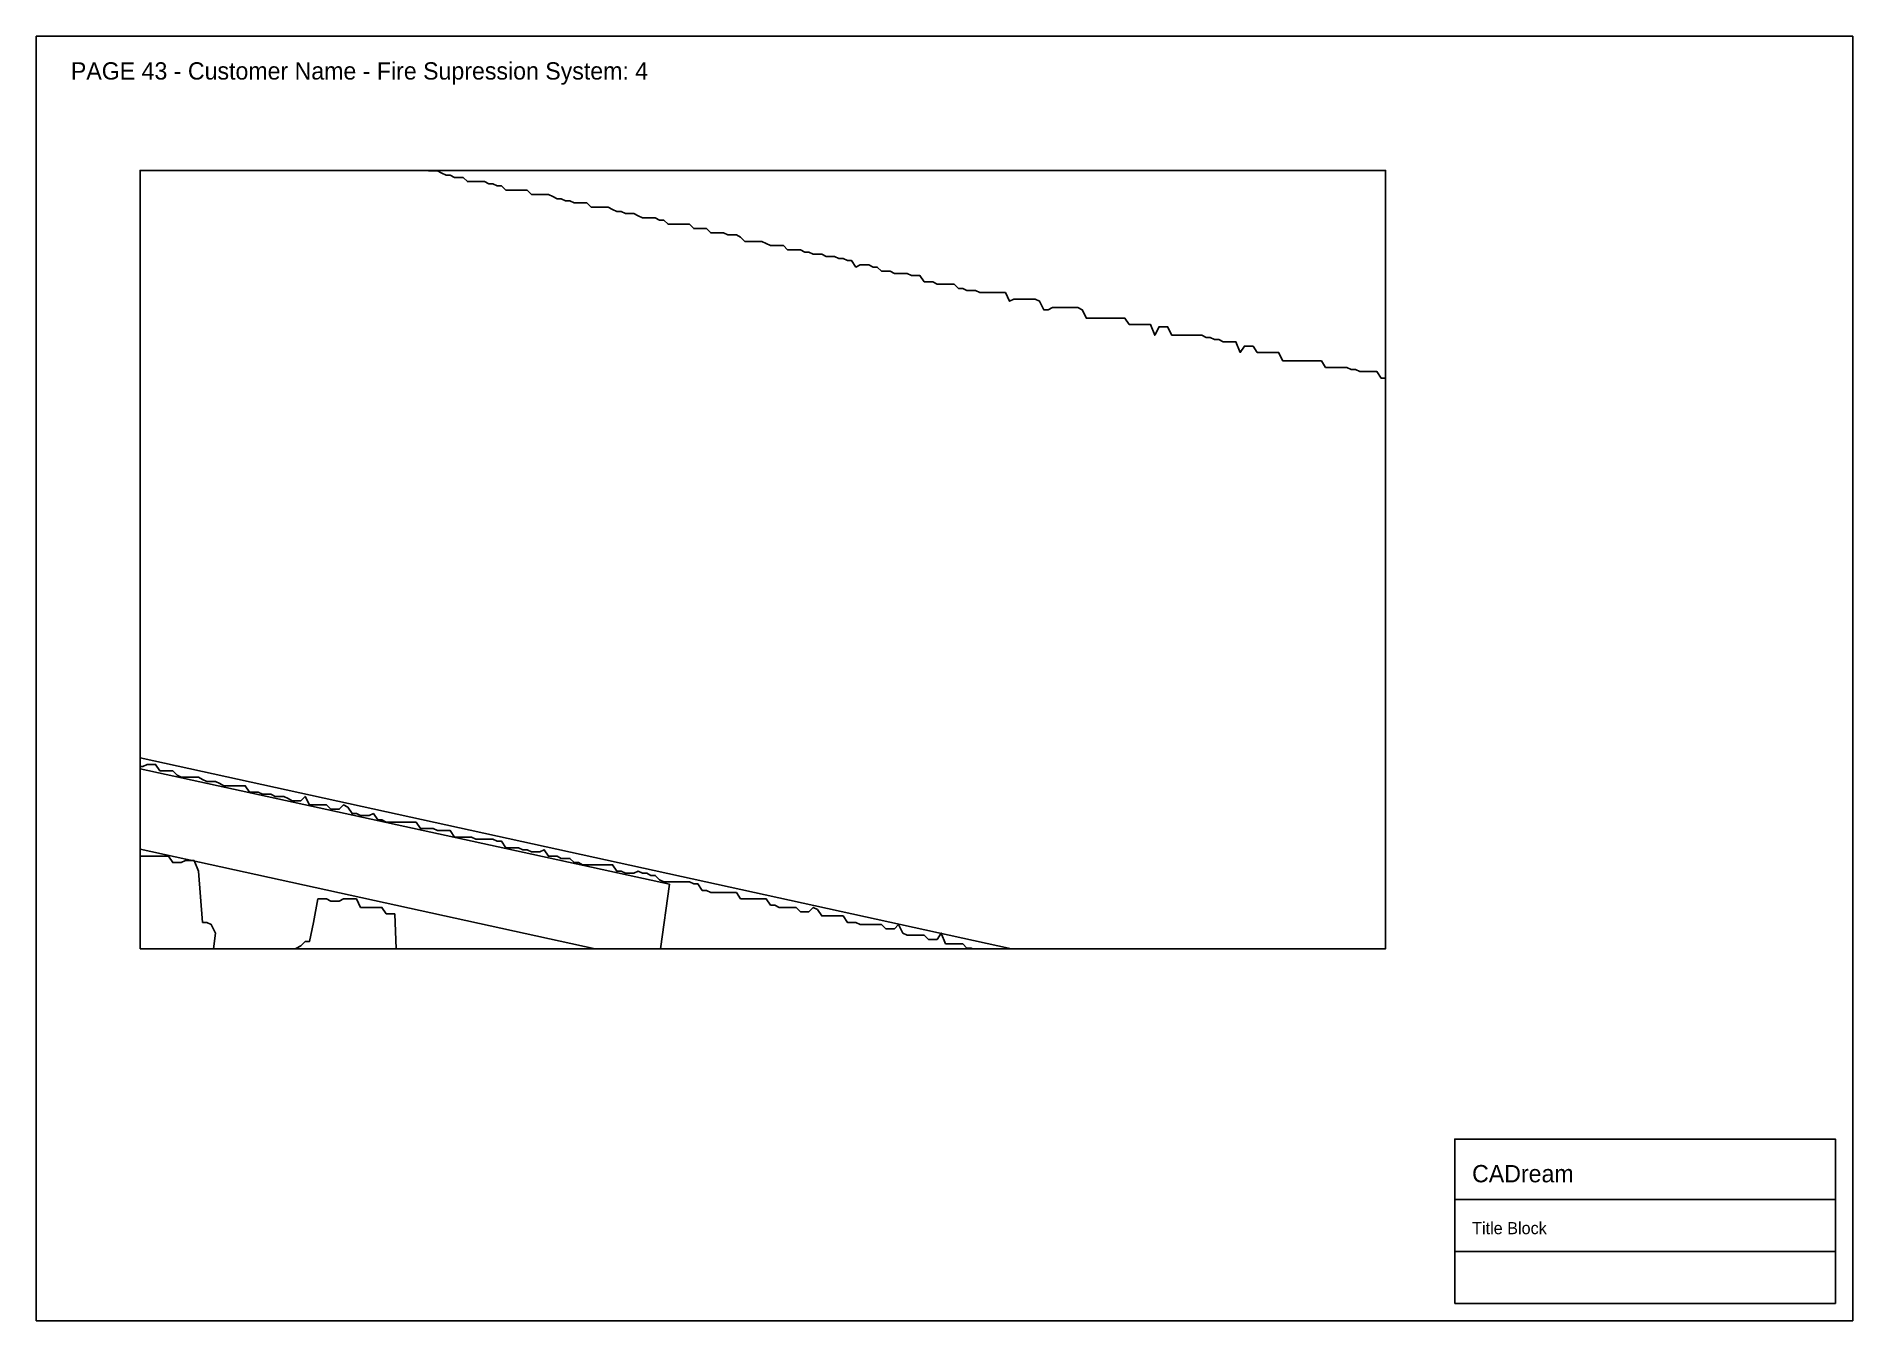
# Paper-space layout 'Layout1' of a CAD drawing. Header units: metres, sheet in millimetres. Extents: x 0 to 420, y 0 to 297.
# The model-space entities are those that its viewports show. They can reach past a viewport. Long polylines and large blocks are cut down to what shows.
import ezdxf

# ---------------------------------------------------------------- set-up
doc = ezdxf.new("R2010")
doc.units = ezdxf.units.M
for name, color, linetype in [('Obstacle', 7, 'ByLayer'), ('Parapet Wall', 7, 'Continuous'), ('SHEET_BORDER', 8, 'Continuous'), ('SHEET_TEXT', 5, 'Continuous'), ('SHEET_TITLEBLOCK', 7, 'Continuous'), ('SHEET_VIEWPORT_FRAME', 6, 'Continuous'), ('Unit Area Outer Contour', 7, 'ByLayer')]:
    doc.layers.add(name, color=color, linetype=linetype)

# ---------------------------------------------------------------- blocks, each defined once
blk = doc.blocks.new('CADREAM_TITLEBLOCK_V1')
at = {"layer": 'SHEET_TITLEBLOCK'}
for p, q in [((0, 24), (88, 24)), ((0, 12), (88, 12))]:
    blk.add_line(p, q, dxfattribs=at)
blk.add_lwpolyline([(0, 0), (88, 0), (88, 38), (0, 38)], close=True, dxfattribs=at)
for s, height, p in [('CADream', 4, (4, 28)), ('Title Block', 2.8, (4, 16))]:
    blk.add_text(s, height=height, dxfattribs=at).set_placement(p)
blk = doc.blocks.new('*U0')
at = {"layer": 'Parapet Wall', "color": 2}
blk.add_polyline3d([(-43274, -47535, 95840), (10992, -59431, 95840), (13942, -45973, 95840), (-40323, -34077, 95840)], close=True, dxfattribs=at)
at = {"layer": 'Unit Area Outer Contour', "color": 2}
blk.add_polyline3d([(-43274, -47535, 46300), (10992, -59431, 46300), (13942, -45973, 46300), (-40323, -34077, 46300)], close=True, dxfattribs=at)
at = {"flags": 1}
for tag in ['unit_id', 'unit_name', 'is_enable_parapet', 'parapet_height', 'ground_elevation']:
    blk.add_attdef(tag, (0, 0), '', height=2.5, dxfattribs=at)
blk = doc.blocks.new('*U7')
at = {"layer": 'Obstacle', "color": 1}
blk.add_polyline3d([(-33203, -37794, 48739), (3341, -45786, 48739), (3542, -45511, 48739), (3754, -43986, 48739), (-32764, -36012, 48739)], close=True, dxfattribs=at)
at = {"flags": 1}
for tag in ['height', 'shape']:
    blk.add_attdef(tag, (0, 0), '', height=2.5, dxfattribs=at)
blk = doc.blocks.new('*U13')
at = {"layer": 'Obstacle', "color": 1}
blk.add_polyline3d([(-9877, -45328, 48638), (-9777, -44478, 48638), (-9677, -44478, 48638), (-9577, -44378, 48638), (-9477, -44378, 48638), (-9377, -44378, 48638), (-9277, -44428, 48638), (-9177, -44428, 48638), (-9077, -44128, 48638), (-8977, -43328, 48638), (-8877, -43328, 48638), (-8777, -43328, 48638), (-8677, -43328, 48638), (-8577, -43328, 48638), (-8477, -43328, 48638), (-8377, -43328, 48638), (-8277, -43328, 48638), (-8177, -43328, 48638), (-8077, -43328, 48638), (-7977, -43328, 48638), (-7877, -43478, 48638), (-7777, -43478, 48638), (-7677, -43478, 48638), (-7577, -43428, 48638), (-7477, -43428, 48638), (-7377, -43428, 48638), (-7277, -43678, 48638), (-7177, -44878, 48638), (-7077, -44878, 48638), (-6977, -44928, 48638), (-6977, -44928, 48638), (-6877, -45128, 48638), (-6877, -45128, 48638), (-6977, -45928, 48638), (-7077, -46128, 48638), (-7177, -46578, 48638), (-7277, -46728, 48638), (-7377, -46728, 48638), (-7477, -46728, 48638), (-7577, -46728, 48638), (-7677, -46728, 48638), (-7777, -46728, 48638), (-7877, -46678, 48638), (-7977, -47228, 48638), (-8077, -47328, 48638), (-8177, -47328, 48638), (-8277, -47378, 48638), (-8377, -47378, 48638), (-8477, -47478, 48638), (-8577, -47478, 48638), (-8677, -47478, 48638), (-8777, -47428, 48638), (-8877, -47428, 48638), (-8977, -47428, 48638), (-9077, -47428, 48638), (-9177, -47378, 48638), (-9277, -47378, 48638), (-9377, -47178, 48638), (-9477, -47178, 48638), (-9577, -46328, 48638), (-9677, -46328, 48638), (-9777, -46328, 48638), (-9777, -46328, 48638)], close=True, dxfattribs=at)
at = {"flags": 1}
for tag in ['height', 'shape']:
    blk.add_attdef(tag, (0, 0), '', height=2.5, dxfattribs=at)
blk = doc.blocks.new('*U14')
at = {"layer": 'Obstacle', "color": 1}
blk.add_polyline3d([(-5477, -46328, 48638), (-5377, -46278, 48638), (-5277, -46128, 48638), (-5177, -45528, 48638), (-5077, -45528, 48638), (-4977, -45478, 48638), (-4877, -45428, 48638), (-4777, -45328, 48638), (-4677, -45328, 48638), (-4577, -44878, 48638), (-4477, -44328, 48638), (-4377, -44328, 48638), (-4277, -44328, 48638), (-4177, -44378, 48638), (-4077, -44378, 48638), (-3977, -44378, 48638), (-3877, -44328, 48638), (-3777, -44328, 48638), (-3677, -44328, 48638), (-3577, -44328, 48638), (-3477, -44528, 48638), (-3377, -44528, 48638), (-3277, -44528, 48638), (-3177, -44528, 48638), (-3077, -44528, 48638), (-2977, -44528, 48638), (-2877, -44678, 48638), (-2777, -44678, 48638), (-2677, -44678, 48638), (-2677, -44678, 48638), (-2577, -47328, 48638), (-2577, -47328, 48638), (-2677, -47478, 48638), (-2777, -47478, 48638), (-2877, -47728, 48638), (-2977, -47728, 48638), (-3077, -47728, 48638), (-3177, -47678, 48638), (-3277, -47628, 48638), (-3377, -47678, 48638), (-3477, -48328, 48638), (-3577, -48428, 48638), (-3677, -48428, 48638), (-3777, -48428, 48638), (-3877, -48428, 48638), (-3977, -48478, 48638), (-4077, -48478, 48638), (-4177, -48478, 48638), (-4277, -48428, 48638), (-4377, -48428, 48638), (-4477, -48428, 48638), (-4577, -48378, 48638), (-4677, -48378, 48638), (-4777, -48328, 48638), (-4877, -48178, 48638), (-4977, -48128, 48638), (-5077, -48128, 48638), (-5177, -47328, 48638), (-5277, -47228, 48638), (-5377, -47228, 48638), (-5377, -47228, 48638)], close=True, dxfattribs=at)
at = {"flags": 1}
for tag in ['height', 'shape']:
    blk.add_attdef(tag, (0, 0), '', height=2.5, dxfattribs=at)
blk = doc.blocks.new('*U15')
at = {"layer": 'Obstacle', "color": 1}
for points in [[(-2677, -27078, 56238), (-2577, -27128, 56238), (-2477, -27128, 56238), (-2377, -27128, 56238), (-2277, -27228, 56238), (-2177, -27228, 56238), (-2077, -27228, 56238), (-1977, -27228, 56238), (-1877, -27278, 56238), (-1777, -27278, 56238), (-1677, -27278, 56238), (-1577, -27328, 56238), (-1477, -27378, 56238), (-1377, -27378, 56238), (-1277, -27428, 56238), (-1177, -27428, 56238), (-1077, -27428, 56238), (-977, -27528, 56238), (-877, -27528, 56238), (-777, -27528, 56238), (-677, -27528, 56238), (-577, -27528, 56238), (-477, -27578, 56238), (-377, -27578, 56238), (-277, -27628, 56238), (-177, -27628, 56238), (-77, -27728, 56238), (23, -27728, 56238), (123, -27728, 56238), (223, -27728, 56238), (323, -27728, 56238), (423, -27728, 56238), (523, -27828, 56238), (623, -27828, 56238), (723, -27828, 56238), (823, -27828, 56238), (923, -27828, 56238), (1023, -27878, 56238), (1123, -27928, 56238), (1223, -27928, 56238), (1323, -27978, 56238), (1423, -27978, 56238), (1523, -28028, 56238), (1623, -28028, 56238), (1723, -28028, 56238), (1823, -28028, 56238), (1923, -28128, 56238), (2023, -28128, 56238), (2123, -28128, 56238), (2223, -28128, 56238), (2323, -28128, 56238), (2423, -28178, 56238), (2523, -28228, 56238), (2623, -28228, 56238), (2723, -28278, 56238), (2823, -28278, 56238), (2923, -28278, 56238), (3023, -28328, 56238), (3123, -28378, 56238), (3223, -28378, 56238), (3323, -28378, 56238), (3423, -28378, 56238), (3523, -28428, 56238), (3623, -28428, 56238), (3723, -28528, 56238), (3823, -28528, 56238), (3923, -28528, 56238), (4023, -28528, 56238), (4123, -28528, 56238), (4223, -28528, 56238), (4323, -28628, 56238), (4423, -28628, 56238), (4523, -28628, 56238), (4623, -28628, 56238), (4723, -28728, 56238), (4823, -28728, 56238), (4923, -28728, 56238), (5023, -28728, 56238), (5123, -28778, 56238), (5223, -28778, 56238), (5323, -28778, 56238), (5423, -28828, 56238), (5523, -28928, 56238), (5623, -28928, 56238), (5723, -28928, 56238), (5823, -28928, 56238), (5923, -28928, 56238), (6023, -28978, 56238), (6123, -29028, 56238), (6223, -29028, 56238), (6323, -29028, 56238), (6423, -29028, 56238), (6523, -29128, 56238), (6623, -29128, 56238), (6723, -29128, 56238), (6823, -29128, 56238), (6923, -29178, 56238), (7023, -29178, 56238), (7123, -29228, 56238), (7223, -29228, 56238), (7323, -29228, 56238), (7423, -29278, 56238), (7523, -29278, 56238), (7623, -29278, 56238), (7723, -29328, 56238), (7823, -29328, 56238), (7923, -29378, 56238), (8023, -29378, 56238), (8123, -29528, 56238), (8223, -29478, 56238), (8323, -29478, 56238), (8423, -29478, 56238), (8523, -29528, 56238), (8623, -29528, 56238), (8723, -29628, 56238), (8823, -29628, 56238), (8923, -29628, 56238), (9023, -29678, 56238), (9123, -29678, 56238), (9223, -29678, 56238), (9323, -29678, 56238), (9423, -29728, 56238), (9523, -29728, 56238), (9623, -29728, 56238), (9723, -29878, 56238), (9823, -29878, 56238), (9923, -29878, 56238), (10023, -29928, 56238), (10123, -29928, 56238), (10223, -29928, 56238), (10323, -29928, 56238), (10423, -29928, 56238), (10523, -30028, 56238), (10623, -30028, 56238), (10723, -30078, 56238), (10823, -30078, 56238), (10923, -30078, 56238), (11023, -30128, 56238), (11123, -30128, 56238), (11223, -30128, 56238), (11323, -30128, 56238), (11423, -30128, 56238), (11523, -30128, 56238), (11623, -30128, 56238), (11723, -30328, 56238), (11823, -30278, 56238), (11923, -30278, 56238), (12023, -30278, 56238), (12123, -30278, 56238), (12223, -30278, 56238), (12323, -30278, 56238), (12423, -30328, 56238), (12523, -30528, 56238), (12623, -30528, 56238), (12723, -30478, 56238), (12823, -30478, 56238), (12923, -30478, 56238), (13023, -30478, 56238), (13123, -30478, 56238), (13223, -30478, 56238), (13323, -30478, 56238), (13423, -30528, 56238), (13523, -30728, 56238), (13623, -30728, 56238), (13723, -30728, 56238), (13823, -30728, 56238), (13923, -30728, 56238), (14023, -30728, 56238), (14123, -30728, 56238), (14223, -30728, 56238), (14323, -30728, 56238), (14423, -30728, 56238), (14523, -30878, 56238), (14623, -30878, 56238), (14723, -30878, 56238), (14823, -30878, 56238), (14923, -30878, 56238), (15023, -30878, 56238), (15123, -31128, 56238), (15223, -30928, 56238), (15323, -30928, 56238), (15423, -30928, 56238), (15523, -31128, 56238), (15623, -31128, 56238), (15723, -31128, 56238), (15823, -31128, 56238), (15923, -31128, 56238), (16023, -31128, 56238), (16123, -31128, 56238), (16223, -31128, 56238), (16323, -31178, 56238), (16423, -31178, 56238), (16523, -31228, 56238), (16623, -31228, 56238), (16723, -31278, 56238), (16823, -31278, 56238), (16923, -31278, 56238), (17023, -31278, 56238), (17123, -31528, 56238), (17223, -31378, 56238), (17323, -31378, 56238), (17423, -31378, 56238), (17523, -31528, 56238), (17623, -31528, 56238), (17723, -31528, 56238), (17823, -31528, 56238), (17923, -31528, 56238), (18023, -31528, 56238), (18123, -31728, 56238), (18223, -31728, 56238), (18323, -31728, 56238), (18423, -31728, 56238), (18523, -31728, 56238), (18623, -31728, 56238), (18723, -31728, 56238), (18823, -31728, 56238), (18923, -31728, 56238), (19023, -31728, 56238), (19123, -31878, 56238), (19223, -31878, 56238), (19323, -31878, 56238), (19423, -31878, 56238), (19523, -31878, 56238), (19623, -31878, 56238), (19723, -31928, 56238), (19823, -31928, 56238), (19923, -31978, 56238), (20023, -31978, 56238), (20123, -31978, 56238), (20223, -31978, 56238), (20323, -31978, 56238), (20423, -32128, 56238), (20523, -32128, 56238), (20623, -32128, 56238), (20723, -32128, 56238)], [(11523, -45678, 56238), (11423, -45528, 56238), (11323, -45528, 56238), (11223, -45528, 56238), (11123, -45528, 56238), (11023, -45528, 56238), (10923, -45528, 56238), (10823, -45478, 56238), (10723, -45478, 56238), (10623, -45378, 56238), (10523, -45378, 56238), (10423, -45378, 56238), (10323, -45378, 56238), (10223, -45378, 56238), (10123, -45128, 56238), (10023, -45278, 56238), (9923, -45278, 56238), (9823, -45278, 56238), (9723, -45178, 56238), (9623, -45178, 56238), (9523, -45178, 56238), (9423, -45178, 56238), (9323, -45178, 56238), (9223, -45128, 56238), (9123, -44928, 56238), (9023, -45028, 56238), (8923, -45028, 56238), (8823, -45028, 56238), (8723, -44928, 56238), (8623, -44928, 56238), (8523, -44928, 56238), (8423, -44928, 56238), (8323, -44928, 56238), (8223, -44928, 56238), (8123, -44878, 56238), (8023, -44878, 56238), (7923, -44878, 56238), (7823, -44728, 56238), (7723, -44728, 56238), (7623, -44728, 56238), (7523, -44728, 56238), (7423, -44728, 56238), (7323, -44728, 56238), (7223, -44578, 56238), (7123, -44528, 56238), (7023, -44628, 56238), (6923, -44628, 56238), (6823, -44628, 56238), (6723, -44528, 56238), (6623, -44528, 56238), (6523, -44528, 56238), (6423, -44528, 56238), (6323, -44528, 56238), (6223, -44478, 56238), (6123, -44478, 56238), (6023, -44328, 56238), (5923, -44328, 56238), (5823, -44328, 56238), (5723, -44328, 56238), (5623, -44328, 56238), (5523, -44328, 56238), (5423, -44328, 56238), (5323, -44178, 56238), (5223, -44178, 56238), (5123, -44178, 56238), (5023, -44178, 56238), (4923, -44178, 56238), (4823, -44178, 56238), (4723, -44178, 56238), (4623, -44128, 56238), (4523, -44128, 56238), (4423, -43978, 56238), (4323, -43978, 56238), (4223, -43928, 56238), (4123, -43928, 56238), (4023, -43928, 56238), (3923, -43928, 56238), (3823, -43928, 56238), (3723, -43928, 56238), (3623, -43928, 56238), (3523, -43878, 56238), (3423, -43778, 56238), (3323, -43778, 56238), (3223, -43728, 56238), (3123, -43728, 56238), (3023, -43678, 56238), (2923, -43728, 56238), (2823, -43728, 56238), (2723, -43728, 56238), (2623, -43678, 56238), (2523, -43678, 56238), (2423, -43528, 56238), (2323, -43528, 56238), (2223, -43528, 56238), (2123, -43528, 56238), (2023, -43528, 56238), (1923, -43528, 56238), (1823, -43528, 56238), (1723, -43528, 56238), (1623, -43478, 56238), (1523, -43478, 56238), (1423, -43378, 56238), (1323, -43378, 56238), (1223, -43378, 56238), (1123, -43328, 56238), (1023, -43328, 56238), (923, -43328, 56238), (823, -43178, 56238), (723, -43228, 56238), (623, -43228, 56238), (523, -43228, 56238), (423, -43178, 56238), (323, -43178, 56238), (223, -43128, 56238), (123, -43128, 56238), (23, -43128, 56238), (-77, -43128, 56238), (-177, -42978, 56238), (-277, -42978, 56238), (-377, -42928, 56238), (-477, -42928, 56238), (-577, -42928, 56238), (-677, -42928, 56238), (-777, -42928, 56238), (-877, -42878, 56238), (-977, -42878, 56238), (-1077, -42878, 56238), (-1177, -42878, 56238), (-1277, -42878, 56238), (-1377, -42728, 56238), (-1477, -42728, 56238), (-1577, -42728, 56238), (-1677, -42728, 56238), (-1777, -42678, 56238), (-1877, -42678, 56238), (-1977, -42678, 56238), (-2077, -42678, 56238), (-2177, -42528, 56238), (-2277, -42528, 56238), (-2377, -42528, 56238), (-2477, -42528, 56238), (-2577, -42528, 56238), (-2677, -42528, 56238), (-2777, -42528, 56238), (-2877, -42528, 56238), (-2977, -42478, 56238), (-3077, -42478, 56238), (-3177, -42328, 56238), (-3277, -42378, 56238), (-3377, -42378, 56238), (-3477, -42378, 56238), (-3577, -42328, 56238), (-3677, -42328, 56238), (-3777, -42178, 56238), (-3877, -42128, 56238), (-3977, -42228, 56238), (-4077, -42228, 56238), (-4177, -42228, 56238), (-4277, -42128, 56238), (-4377, -42128, 56238), (-4477, -42128, 56238), (-4577, -42128, 56238), (-4677, -42128, 56238), (-4777, -41928, 56238), (-4877, -42028, 56238), (-4977, -42028, 56238), (-5077, -42028, 56238), (-5177, -41978, 56238), (-5277, -41928, 56238), (-5377, -41928, 56238), (-5477, -41928, 56238), (-5577, -41878, 56238), (-5677, -41878, 56238), (-5777, -41878, 56238), (-5877, -41828, 56238), (-5977, -41828, 56238), (-6077, -41828, 56238), (-6177, -41678, 56238), (-6277, -41678, 56238), (-6377, -41678, 56238), (-6477, -41678, 56238), (-6577, -41678, 56238), (-6677, -41678, 56238), (-6777, -41628, 56238), (-6877, -41578, 56238), (-6977, -41578, 56238), (-7077, -41578, 56238), (-7177, -41528, 56238), (-7277, -41478, 56238), (-7377, -41478, 56238), (-7477, -41478, 56238), (-7577, -41478, 56238), (-7677, -41478, 56238), (-7777, -41428, 56238), (-7877, -41328, 56238), (-7977, -41328, 56238), (-8077, -41328, 56238), (-8177, -41328, 56238), (-8277, -41178, 56238), (-8377, -41178, 56238), (-8477, -41178, 56238), (-8577, -41228, 56238), (-8677, -41228, 56238), (-8777, -41228, 56238), (-8877, -41178, 56238)]]:
    blk.add_polyline3d(points, dxfattribs=at)
at = {"flags": 1}
for tag in ['height', 'shape']:
    blk.add_attdef(tag, (0, 0), '', height=2.5, dxfattribs=at)

msp = doc.modelspace()

# ---------------------------------------------------------------- block references
at = {"layer": 'Obstacle'}
for name in ['*U15', '*U7', '*U13', '*U14']:
    msp.add_blockref(name, (0, 0), dxfattribs=at)
at = {"layer": 'Unit Area Outer Contour'}
msp.add_blockref('*U0', (0, 0), dxfattribs=at)

psp = doc.layouts.get("Layout1")

# ---------------------------------------------------------------- linework, layer by layer
at = {"layer": 'SHEET_BORDER'}
psp.add_lwpolyline([(0, 0), (420, 0), (420, 297), (0, 297)], close=True, dxfattribs=at)
at = {"layer": 'SHEET_VIEWPORT_FRAME'}
psp.add_lwpolyline([(24, 86), (312, 86), (312, 266), (24, 266)], close=True, dxfattribs=at)

# ---------------------------------------------------------------- block references
at = {"layer": 'SHEET_TITLEBLOCK'}
psp.add_blockref('CADREAM_TITLEBLOCK_V1', (328, 4), dxfattribs=at)

# ---------------------------------------------------------------- texts
at = {"layer": 'SHEET_TEXT'}
psp.add_text('PAGE 43 - Customer Name - Fire Supression System: 4', height=4, dxfattribs=at).set_placement((8, 287))

# ---------------------------------------------------------------- viewports
at = {"layer": 'SHEET_VIEWPORT_FRAME'}
psp.add_viewport(center=(168, 176), size=(288, 180), view_center_point=(5943.58, -36380.25), view_height=18230.8715, dxfattribs=at)

doc.saveas('drawing.dxf')
